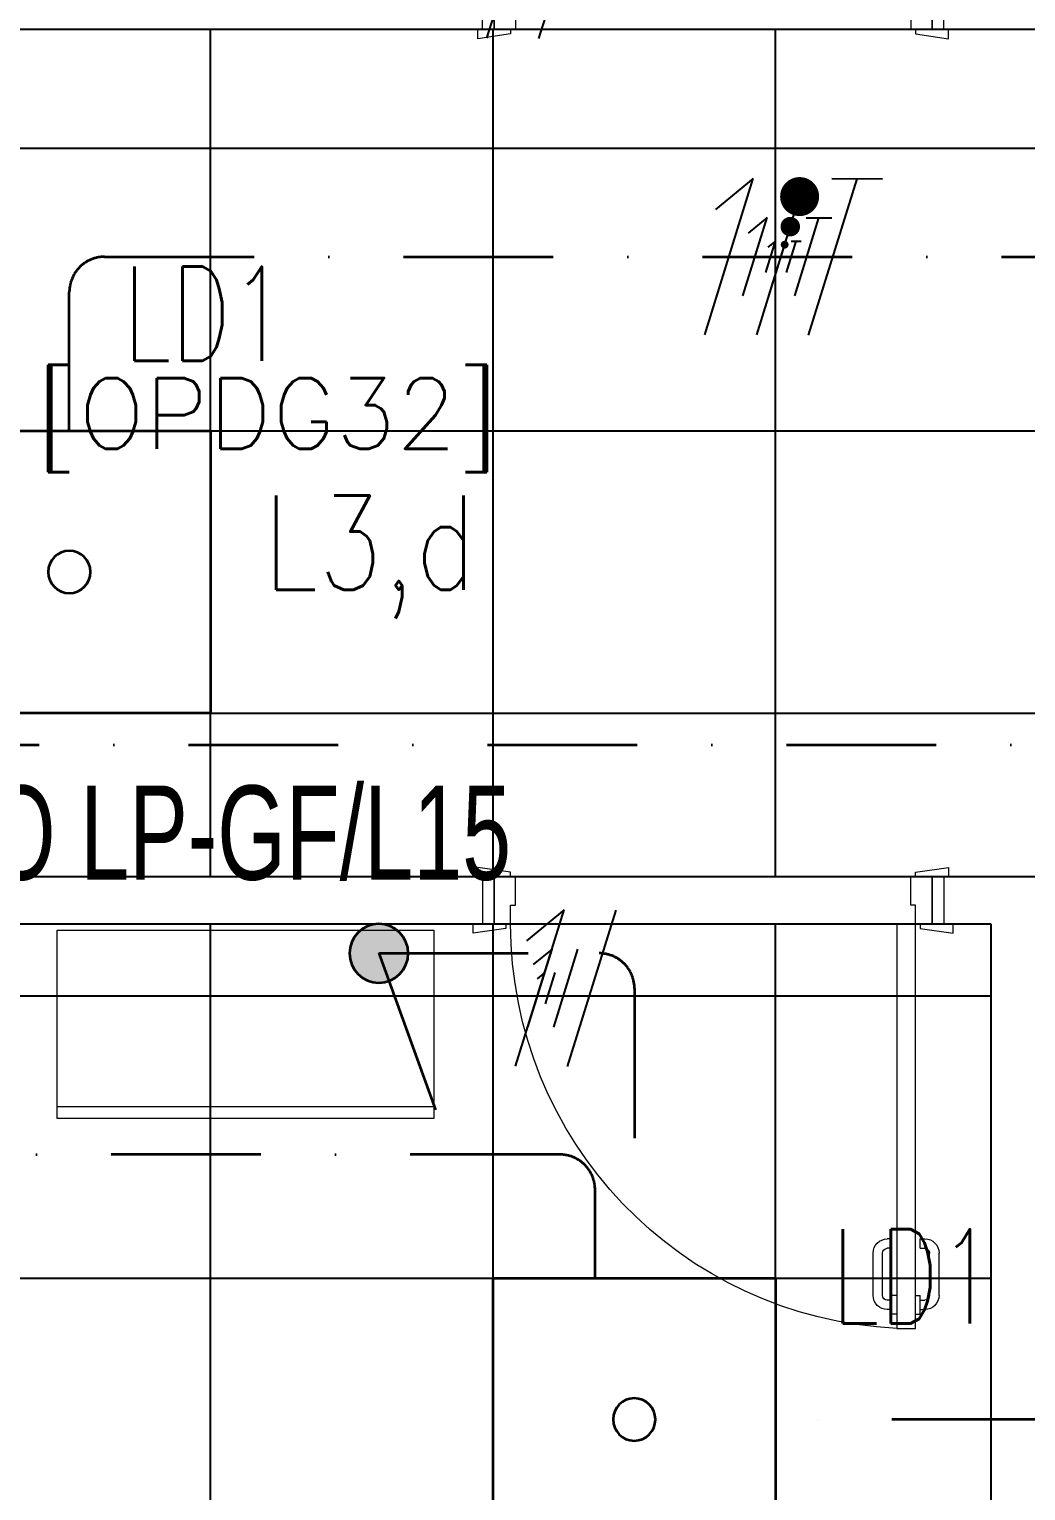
# Model space of a CAD drawing. Header units: inches. Extents: x -12418 to 57169, y -29325 to 19878.
# Drawn here: x 42815 to 44932, y -10051 to -6947 of the extents above; entities that cross this region are included whole.
import ezdxf
from ezdxf import colors
from ezdxf.entities.mleader import LeaderData, LeaderLine
from ezdxf.enums import TextEntityAlignment as Align
from ezdxf.math import Vec2, Vec3

# ---------------------------------------------------------------- set-up
doc = ezdxf.new("R2010")
doc.units = ezdxf.units.IN
doc.header["$LTSCALE"] = 25
doc.header["$MEASUREMENT"] = 0
doc.linetypes.add('DASHDOT', pattern=[25.4, 12.7, -6.35, 0, -6.35])
doc.layers.get('0').update_dxf_attribs({"color": 8})
for name, color, linetype, lineweight in [('00-Ground Floor$0$72_EGR_BASE_TEXT', 252, 'Continuous', 5), ('00-Ground Floor$0$LOADING', 253, 'Continuous', 5), ('00-Ground Floor$0$Walls', 251, 'Continuous', 5), ('00-Ground Floor$0$Wooden Joinery', 251, 'Continuous', 5), ('E-LITE-CIRC', 6, 'Continuous', 25), ('E-LITE-CIRC-NUMB', 6, 'Continuous', 25), ('E-LITE-CLNG', 150, 'Continuous', 35), ('E-LITE-CLNG-CNDT', 6, 'DASHDOT', 35), ('E-LITE-CTRL', 6, 'Continuous', 25), ('E-LITE-IDEN', 6, 'Continuous', 25), ('E-LITE-SWCH @ 100', 3, 'Continuous', 35), ('E-LITE-TEXT', 6, 'Continuous', 25), ('E-POWR-WIRE', 6, 'Continuous', 25), ('E-POWR-WIRE @ 100', 6, 'Continuous', 25), ('E-POWR-WIRE @ 20', 6, 'Continuous', 25), ('E-POWR-WIRE @ 50', 6, 'Continuous', 25)]:
    doc.layers.add(name, color=color, linetype=linetype, lineweight=lineweight)
doc.layers.add('00-Ground Floor$0$False Ceiling', color=251, linetype='Continuous')
doc.styles.add('00-Ground Floor$0$SIMPLEX', font='SIMPLEX.shx', dxfattribs={"height": 150})
doc.styles.add('DC_Elc_Romans', font='elc_romans.shx', dxfattribs={"width": 0.7})
doc.styles.add('DC_Simplex', font='SIMPLEX.shx', dxfattribs={"width": 0.7})

# ---------------------------------------------------------------- blocks, each defined once
blk = doc.blocks.new('00-Ground Floor$0$A$C72370EFE')
at = {"layer": '00-Ground Floor$0$Wooden Joinery'}
for p, q in [((-0.01, -0.03), (-0.01, -0.07)), ((0, -0.03), (-0.01, -0.03)), ((0.04, -0.03), (0.05, -0.03)), ((0.05, -0.03), (0.05, -0.07)), ((-0.01, -0.04), (-0.02, -0.04)), ((-0.01, -0.06), (-0.02, -0.06)), ((0.05, -0.04), (0.06, -0.04)), ((0.05, -0.06), (0.06, -0.06)), ((-0.05, -0.07), (-0.05, -0.16)), ((-0.03, -0.07), (-0.03, -0.16)), ((0, -0.07), (-0.01, -0.07)), ((0.04, -0.07), (0.05, -0.07)), ((0.07, -0.07), (0.07, -0.16)), ((0.09, -0.07), (0.09, -0.16)), ((-0.01, -0.17), (-0.02, -0.17)), ((-0.01, -0.17), (-0.01, -0.19)), ((0.05, -0.17), (0.06, -0.17)), ((0.05, -0.17), (0.05, -0.19)), ((-0.01, -0.19), (-0.02, -0.19)), ((0.05, -0.19), (0.06, -0.19))]:
    blk.add_line(p, q, dxfattribs=at)
for centre, radius, start, end in [((-0.02, -0.07), 0.03, 90, 180), ((-0.02, -0.07), 0.01, 90, 180), ((0.06, -0.07), 0.03, 0, 90), ((0.06, -0.07), 0.01, 0, 90), ((-0.02, -0.16), 0.03, 180, 270), ((-0.02, -0.16), 0.01, 180, 270), ((0.06, -0.16), 0.01, 270, 0), ((0.06, -0.16), 0.03, 270, 0)]:
    blk.add_arc(centre, radius, start, end, dxfattribs=at)
blk = doc.blocks.new('00-Ground Floor$0$A$C5DAD61B4')
at = {"layer": '00-Ground Floor$0$Wooden Joinery'}
for points in [[(80, 959.1), (80, 969.1), (10, 979.1), (10, 959.1)], [(940, 959.1), (940, 969.1), (1010, 979.1), (1010, 959.1)], [(70, 859.1), (70, 849.1), (0, 839.1), (0, 859.1)], [(120, 859.1), (120, 0), (80, 0), (80, 859.1)], [(950, 859.1), (950, 849.1), (1020, 839.1), (1020, 859.1)]]:
    blk.add_lwpolyline(points, close=True, dxfattribs=at)
for points in [[(45, 859.1), (45, 959.1), (20, 959.1), (20, 859.1), (45, 859.1)], [(45, 859.1), (80, 859.1), (80, 899.1), (90, 899.1), (90, 959.1), (45, 959.1), (45, 859.1)], [(975, 859.1), (940, 859.1), (940, 899.1), (930, 899.1), (930, 959.1), (975, 959.1), (975, 859.1)], [(975, 859.1), (975, 959.1), (1000, 959.1), (1000, 859.1), (975, 859.1)]]:
    blk.add_lwpolyline(points, dxfattribs=at)
blk.add_arc((80, 859.1), 860, 272.666, 0, dxfattribs=at)
at = {"layer": '00-Ground Floor$0$Wooden Joinery', "xscale": 999.9999999998854, "yscale": 999.9999999998854, "zscale": 999.9999999998854, "rotation": 180}
blk.add_blockref('00-Ground Floor$0$A$C72370EFE', (120, 0), dxfattribs=at)
blk = doc.blocks.new('00-Ground Floor$0$GF21027-P')
at = {"layer": '00-Ground Floor$0$LOADING'}
for p, q in [((0.4, 0.4), (-0.4, 0.4)), ((-0.4, 0.4), (-0.4, 0)), ((0.4, 0), (0.4, 0.4)), ((-0.4, 0.025), (0.4, 0.025)), ((-0.4, 0), (0.4, 0))]:
    blk.add_line(p, q, dxfattribs=at)
blk = doc.blocks.new('00-Ground Floor$0$A$Ce9e1c4c3')
at = {"layer": '00-Ground Floor$0$False Ceiling', "color": 254}
for p, q in [((-62150.5, -6947.4, 0), (-53517.1, -6947.4, 0)), ((-53517.1, -8747.4, 0), (-59102.9, -8747.4, 0)), ((-59002.9, -8847.4, 0), (-55142.5, -8847.4, 0)), ((-55142.5, -8847.4, 0), (-55142.5, -12867.4, 0))]:
    blk.add_line(p, q, dxfattribs=at)
at = {"layer": '00-Ground Floor$0$False Ceiling', "color": 254, "linetype": 'Continuous'}
for p, q in [((-56800, -8747.4), (-56800, -6947.4)), ((-56200, -8747.4), (-56200, -6947.4)), ((-55600, -8747.4), (-55600, -6947.4)), ((-63950.5, -7200), (-53517.1, -7200)), ((-63950.5, -7800), (-53517.1, -7800)), ((-63950.5, -8400), (-53517.1, -8400)), ((-56800, -12867.4), (-56800, -8847.4)), ((-56200, -12867.4), (-56200, -8847.4)), ((-55600, -12867.4), (-55600, -8847.4)), ((-59002.9, -9000), (-55142.5, -9000)), ((-59002.9, -9600), (-55142.5, -9600))]:
    blk.add_line(p, q, dxfattribs=at)
blk = doc.blocks.new('00-Ground Floor')
at = {"layer": '00-Ground Floor$0$Walls'}
for p, q in [((43777.5, -8747.4, 0), (40897.1, -8747.4, 0)), ((43777.5, -8747.4, 0), (43777.5, -8847.4, 0)), ((45382.9, -8747.4, 0), (44757.5, -8747.4, 0)), ((44757.5, -8747.4, 0), (44757.5, -8847.4, 0)), ((43777.5, -8847.4, 0), (40997.1, -8847.4, 0)), ((44857.5, -8847.4, 0), (44757.5, -8847.4, 0)), ((44857.5, -8847.4, 0), (44857.5, -12867.4, 0))]:
    blk.add_line(p, q, dxfattribs=at)
at = {"layer": '00-Ground Floor$0$False Ceiling', "color": 254}
blk.add_blockref('00-Ground Floor$0$A$Ce9e1c4c3', (100000, 0), dxfattribs=at)
at = {"layer": '00-Ground Floor$0$LOADING', "color": 1, "xscale": -1000, "yscale": 1000, "zscale": 1000, "rotation": 359.9999999790882}
blk.add_blockref('00-Ground Floor$0$GF21027-P', (43274, -9260.8, 0), dxfattribs=at)
at = {"layer": '00-Ground Floor$0$Wooden Joinery', "rotation": 180}
blk.add_blockref('00-Ground Floor$0$A$C5DAD61B4', (44777.5, -5988.4, 0), dxfattribs=at)
at = {"layer": '00-Ground Floor$0$Wooden Joinery', "xscale": -1}
blk.add_blockref('00-Ground Floor$0$A$C5DAD61B4', (44777.5, -9706.5, 0), dxfattribs=at)
at = {"layer": '00-Ground Floor$0$72_EGR_BASE_TEXT', "insert": (43320.8, -7688.4, 0), "char_height": 150, "attachment_point": 2, "style": '00-Ground Floor$0$SIMPLEX'}
blk.add_mtext('[OPDG32]', dxfattribs=at)
blk = doc.blocks.new('*U72')
blk.add_lwpolyline([(-300, 300), (-300, -300), (300, -300), (300, 300)], close=True)
blk.add_circle((0, 0), 45)
at = {"layer": 'E-LITE-CIRC-NUMB', "style": 'DC_Simplex', "width": 0.7, "flags": 8}
blk.add_attdef('CIRCUIT', text='', height=200, rotation=0, dxfattribs=at).set_placement((-473.9, 300), align=Align.RIGHT)
at = {"layer": 'E-LITE-CTRL', "style": 'DC_Simplex', "width": 0.7, "flags": 8}
blk.add_attdef('CONTROL', (721.7, -935), '', height=200, rotation=360, dxfattribs=at)
at = {"layer": 'E-LITE-IDEN', "style": 'DC_Simplex', "width": 0.7, "flags": 8}
blk.add_attdef('TYPE', (-418.9, 204), '', height=200, rotation=360, dxfattribs=at)
blk = doc.blocks.new('*U14')
blk.add_lwpolyline([(-300, 300), (-300, -300), (300, -300), (300, 300)], close=True)
blk.add_circle((0, 0), 45)
at = {"layer": 'E-LITE-CIRC-NUMB', "style": 'DC_Simplex', "width": 0.7, "flags": 8}
blk.add_attdef('CIRCUIT', text='', height=200, rotation=0, dxfattribs=at).set_placement((-473.9, 300), align=Align.RIGHT)
at = {"layer": 'E-LITE-CTRL', "style": 'DC_Simplex', "width": 0.7, "flags": 8}
blk.add_attdef('CONTROL', (1118.9, -935), '', height=200, rotation=360, dxfattribs=at)
at = {"layer": 'E-LITE-IDEN', "style": 'DC_Simplex', "width": 0.7, "flags": 8}
blk.add_attdef('TYPE', (-114.6, 448.6), '', height=200, rotation=360, dxfattribs=at)
blk = doc.blocks.new('*U26')
blk.add_hatch(color=256).paths.add_polyline_path([(0.625, 0.625, 1), (-0.625, 0.625, 1)])
blk.add_line((0, 0.625), (1.2, 3.947))
blk.add_circle((0, 0.625), 0.625)
at = {"layer": 'E-LITE-CTRL', "style": 'DC_Simplex', "width": 0.7, "flags": 8}
blk.add_attdef('CONTROL', (-26.627, -10.116), '', height=2, rotation=360, dxfattribs=at)
at = {"layer": 'E-LITE-IDEN', "style": 'DC_Simplex', "width": 0.7, "flags": 8}
blk.add_attdef('TYPE', text='', height=2, rotation=360, dxfattribs=at).set_placement((-31.991, -10.116), align=Align.RIGHT)
blk = doc.blocks.new('DC_Arrow-ArrowEllipse')
at = {"color": 0}
blk.add_ellipse((0, 0), major_axis=(0.4, 0), ratio=0.4, dxfattribs=at)
at = {"color": 0, "ltscale": 0.5}
blk.add_solid([(-1.4, 0.167), (-0.4, 0), (-1.4, -0.167)], dxfattribs=at)
blk = doc.blocks.new('*U79')
for p, q in [((-0.515, -1.66), (0.515, 1.66)), ((0.515, 1.66), (-0.287, 1.001)), ((0.587, -1.663), (1.617, 1.658))]:
    blk.add_line(p, q)
blk = doc.blocks.new('*U620')
at = {"layer": 'E-POWR-WIRE @ 100', "xscale": 100, "yscale": 100, "zscale": 100}
blk.add_blockref('*U79', (43838.7, -6800.6), dxfattribs=at)
at = {"layer": 'E-POWR-WIRE @ 20', "xscale": 20, "yscale": 20, "zscale": 20}
blk.add_blockref('*U79', (43838.7, -6800.6), dxfattribs=at)
at = {"layer": 'E-POWR-WIRE @ 50', "xscale": 50, "yscale": 50, "zscale": 50}
blk.add_blockref('*U79', (43838.7, -6800.6), dxfattribs=at)
blk = doc.blocks.new('*U624')
at = {"layer": 'E-POWR-WIRE @ 100', "xscale": 100, "yscale": 100, "zscale": 100}
blk.add_blockref('*U79', (43899.6, -8983.9), dxfattribs=at)
at = {"layer": 'E-POWR-WIRE @ 20', "xscale": 20, "yscale": 20, "zscale": 20}
blk.add_blockref('*U79', (43899.6, -8983.9), dxfattribs=at)
at = {"layer": 'E-POWR-WIRE @ 50', "xscale": 50, "yscale": 50, "zscale": 50}
blk.add_blockref('*U79', (43899.6, -8983.9), dxfattribs=at)
blk = doc.blocks.new('*U76')
for p, q in [((-1.617, -1.658), (-0.587, 1.663)), ((-0.587, 1.663), (-1.389, 1.004)), ((-0.515, -1.66), (0.515, 1.66)), ((0.587, -1.663), (1.617, 1.658)), ((1.078, 1.659), (2.157, 1.657))]:
    blk.add_line(p, q)
at = {"const_width": 0.414}
blk.add_lwpolyline([(0.19, 1.278, 1), (0.604, 1.277, 1)], format="xyb", close=True, dxfattribs=at)
blk = doc.blocks.new('*U793')
at = {"layer": 'E-POWR-WIRE @ 100', "xscale": 100, "yscale": 100, "zscale": 100}
blk.add_blockref('*U76', (44411.6, -7430.6), dxfattribs=at)
at = {"layer": 'E-POWR-WIRE @ 20', "xscale": 20, "yscale": 20, "zscale": 20}
blk.add_blockref('*U76', (44411.6, -7430.6), dxfattribs=at)
at = {"layer": 'E-POWR-WIRE @ 50', "xscale": 50, "yscale": 50, "zscale": 50}
blk.add_blockref('*U76', (44411.6, -7430.6), dxfattribs=at)

msp = doc.modelspace()

# ---------------------------------------------------------------- linework, layer by layer
at = {"layer": 'E-LITE-CLNG-CNDT', "elevation": 0}
for points in [[(44016.8, -9600), (44016.8, -9412.3, 0.414214), (43941.8, -9337.3), (41606, -9337.3, -0.414214), (41531, -9262.3), (41531, -2561.2, 0.414214), (41456, -2486.2), (19465.1, -2486.2, 0.414214), (19390.1, -2561.2), (19390.1, -2847.4)], [(43557.5, -8909.9), (44025.6, -8909.9, -0.414214), (44100.6, -8984.9), (44100.6, -9600)]]:
    msp.add_lwpolyline(points, format="xyb", dxfattribs=at)
at = {"layer": 'E-LITE-CLNG-CNDT'}
msp.add_lwpolyline([(42900, -7800), (42900, -7505.6, -0.414214), (42975, -7430.6), (45848.3, -7430.6, -0.414214), (45923.3, -7505.6), (45923.3, -7800)], format="xyb", dxfattribs=at)
at = {"layer": 'E-LITE-CLNG-CNDT', "color": 1}
msp.add_lwpolyline([(41100, -8250), (41180, -8423.3, 0.292598), (41248.1, -8466.9), (45151.9, -8466.9, 0.292598), (45220, -8423.3), (45300, -8250)], format="xyb", dxfattribs=at)
at = {"layer": 'E-LITE-CLNG-CNDT'}
msp.add_lwpolyline([(45600, -9900), (44400, -9900)], dxfattribs=at)

# ---------------------------------------------------------------- block references
at = {"layer": 'E-LITE-CLNG'}
ref = msp.add_blockref('*U14', (42900, -8100), dxfattribs=dict(at, xscale=-1))
ref.add_attrib('TYPE', 'LD1', (43014.6, -7651.4), dxfattribs={"layer": 'E-LITE-IDEN', "height": 200, "rotation": 0, "style": 'DC_Simplex', "width": 0.7, "flags": 8})
ref = msp.add_blockref('*U72', (44100, -9900), dxfattribs=dict(at, xscale=-1))
ref.add_attrib('TYPE', 'LD1', (44518.9, -9696), dxfattribs={"layer": 'E-LITE-IDEN', "height": 200, "rotation": 0, "style": 'DC_Simplex', "width": 0.7, "flags": 8})
at = {"layer": 'E-LITE-CLNG-CNDT'}
msp.add_blockref('00-Ground Floor', (0, 0), dxfattribs=at)
at = {"layer": 'E-LITE-SWCH @ 100', "xscale": -100, "yscale": 100, "zscale": 100, "rotation": 180}
msp.add_blockref('*U26', (43557.5, -8847.4, 0), dxfattribs=at)
at = {"layer": 'E-POWR-WIRE'}
for name in ['*U620', '*U793', '*U624']:
    msp.add_blockref(name, (0, 0), dxfattribs=at)

# ---------------------------------------------------------------- texts
at = {"layer": 'E-LITE-CIRC', "style": 'DC_Simplex', "width": 0.8}
msp.add_text('L3,d', height=200, rotation=0, dxfattribs=at).set_placement((43311.9, -8138))

# ---------------------------------------------------------------- leaders
at = {"layer": 'E-LITE-TEXT'}
ml = msp.add_multileader_mtext('Standard', dxfattribs=at)
ml.set_content('TO LP-GF/L15', color=256, style='DC_Elc_Romans')
ml.set_leader_properties(color=45)
ml.set_arrow_properties(name='DC_Arrow-ArrowEllipse')
ml.build(insert=Vec2(0, 0))
ml.multileader.update_dxf_attribs({"dogleg_length": 2, "arrow_head_size": 200, "scale": 100})
ctx = ml.context
ctx.base_point, ctx.scale, ctx.char_height, ctx.arrow_head_size, ctx.landing_gap_size, ctx.plane_origin = Vec3(42410.9, -8687, 0), 100, 200, 200, 200, Vec3(31264.4, -7435.6, 0)
notes = []
notes.append((ctx, [(0, (1, 1, 0), (42210.9, -8687, 0), (1, 0), 200, [(0, [(41606, -9337.3, 0)], 0, [])])]))
ctx.mtext.insert, ctx.mtext.flow_direction = Vec3(42610.9, -8553.7, 0), 5
for ctx, leaders in notes:
    for number, flags, end, landing, length, lines in leaders:
        leader = LeaderData()
        leader.index, (leader.has_last_leader_line, leader.has_dogleg_vector, leader.attachment_direction) = number, flags
        leader.last_leader_point, leader.dogleg_vector, leader.dogleg_length = Vec3(end), Vec3(landing), length
        for number, points, colour, breaks in lines:
            line = LeaderLine()
            line.index, line.vertices, line.color, line.breaks = number, Vec3.list(points), colors.encode_raw_color(colour), breaks
            leader.lines.append(line)
        ctx.leaders.append(leader)

doc.saveas('drawing.dxf')
